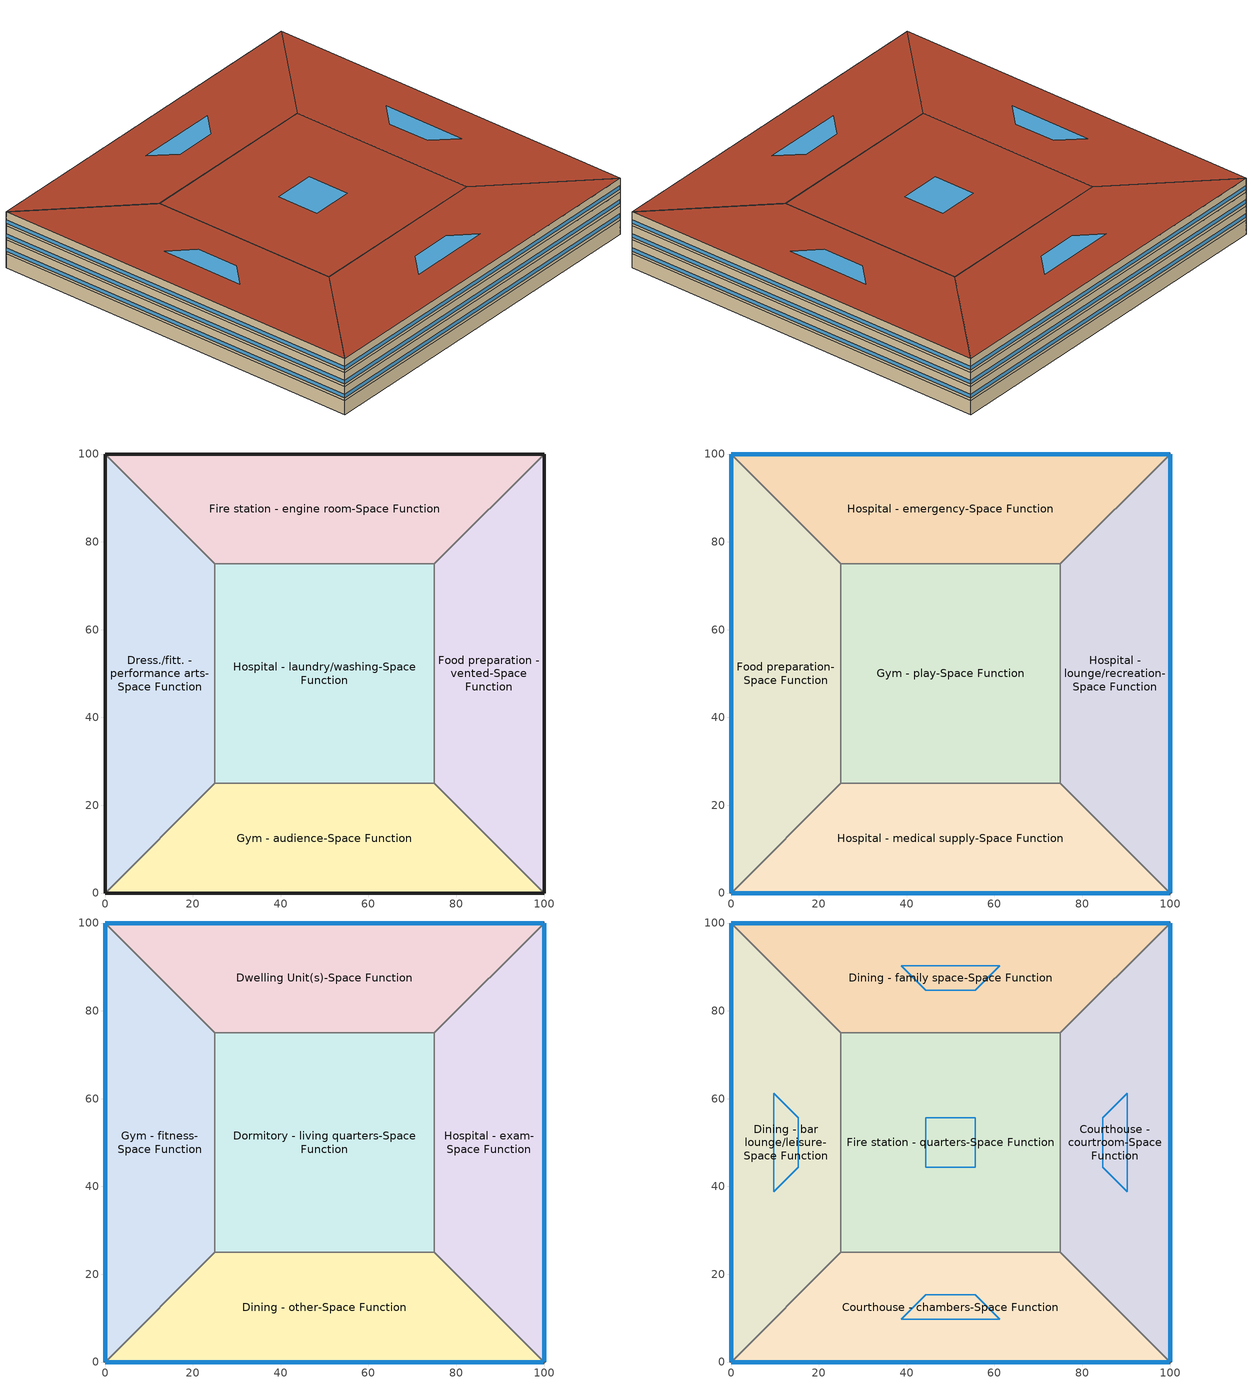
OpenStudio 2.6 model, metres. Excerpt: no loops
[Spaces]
Dress./fitt. - performance arts-Space Function
 floor ground: 0,0 0,100 25,75 25,25 z0
 wall ground: 0,100 0,0 z0:3.8
 wall to Fire station - engine room-Space Function: 25,75 0,100 z0:3.8
 wall to Hospital - laundry/washing-Space Function: 25,25 25,75 z0:3.8
 wall to Gym - audience-Space Function: 0,0 25,25 z0:3.8
Fire station - engine room-Space Function
 floor ground: 0,100 100,100 75,75 25,75 z0
 wall ground: 100,100 0,100 z0:3.8
 wall to Food preparation - vented-Space Function: 75,75 100,100 z0:3.8
 wall to Hospital - laundry/washing-Space Function: 25,75 75,75 z0:3.8
Food preparation - vented-Space Function
 floor ground: 100,100 100,0 75,25 75,75 z0
 wall ground: 100,0 100,100 z0:3.8
 wall to Gym - audience-Space Function: 75,25 100,0 z0:3.8
 wall to Hospital - laundry/washing-Space Function: 75,75 75,25 z0:3.8
Gym - audience-Space Function
 floor ground: 100,0 0,0 25,25 75,25 z0
 wall ground: 0,0 100,0 z0:3.8
 wall to Hospital - laundry/washing-Space Function: 75,25 25,25 z0:3.8
Hospital - laundry/washing-Space Function
 floor ground: 25,25 25,75 75,75 75,25 z0
Food preparation-Space Function
 floor to Dress./fitt. - performance arts-Space Function: 0,0 0,100 25,75 25,25 z3.8
 wall outside: 0,100 0,0 z3.8:7.6
 wall to Hospital - emergency-Space Function: 25,75 0,100 z3.8:7.6
 wall to Gym - play-Space Function: 25,25 25,75 z3.8:7.6
 wall to Hospital - medical supply-Space Function: 0,0 25,25 z3.8:7.6
 window: 0,99.97 0,0.03 z4.56:5.51
Hospital - emergency-Space Function
 floor to Fire station - engine room-Space Function: 0,100 100,100 75,75 25,75 z3.8
 wall outside: 100,100 0,100 z3.8:7.6
 wall to Hospital - lounge/recreation-Space Function: 75,75 100,100 z3.8:7.6
 wall to Gym - play-Space Function: 25,75 75,75 z3.8:7.6
 window: 99.97,100 0.03,100 z4.56:5.51
Hospital - lounge/recreation-Space Function
 floor to Food preparation - vented-Space Function: 100,100 100,0 75,25 75,75 z3.8
 wall outside: 100,0 100,100 z3.8:7.6
 wall to Hospital - medical supply-Space Function: 75,25 100,0 z3.8:7.6
 wall to Gym - play-Space Function: 75,75 75,25 z3.8:7.6
 window: 100,0.03 100,99.97 z4.56:5.51
Hospital - medical supply-Space Function
 floor to Gym - audience-Space Function: 100,0 0,0 25,25 75,25 z3.8
 wall outside: 0,0 100,0 z3.8:7.6
 wall to Gym - play-Space Function: 75,25 25,25 z3.8:7.6
 window: 0.03,0 99.97,0 z4.56:5.51
Gym - play-Space Function
 floor to Hospital - laundry/washing-Space Function: 25,25 25,75 75,75 75,25 z3.8
Gym - fitness-Space Function
 floor to Food preparation-Space Function: 0,0 0,100 25,75 25,25 z7.6
 wall outside: 0,100 0,0 z7.6:11.4
 wall to Dwelling Unit(s)-Space Function: 25,75 0,100 z7.6:11.4
 wall to Dormitory - living quarters-Space Function: 25,25 25,75 z7.6:11.4
 wall to Dining - other-Space Function: 0,0 25,25 z7.6:11.4
 window: 0,99.97 0,0.03 z8.36:9.31
Dwelling Unit(s)-Space Function
 floor to Hospital - emergency-Space Function: 0,100 100,100 75,75 25,75 z7.6
 wall outside: 100,100 0,100 z7.6:11.4
 wall to Hospital - exam-Space Function: 75,75 100,100 z7.6:11.4
 wall to Dormitory - living quarters-Space Function: 25,75 75,75 z7.6:11.4
 window: 99.97,100 0.03,100 z8.36:9.31
Hospital - exam-Space Function
 floor to Hospital - lounge/recreation-Space Function: 100,100 100,0 75,25 75,75 z7.6
 wall outside: 100,0 100,100 z7.6:11.4
 wall to Dining - other-Space Function: 75,25 100,0 z7.6:11.4
 wall to Dormitory - living quarters-Space Function: 75,75 75,25 z7.6:11.4
 window: 100,0.03 100,99.97 z8.36:9.31
Dining - other-Space Function
 floor to Hospital - medical supply-Space Function: 100,0 0,0 25,25 75,25 z7.6
 wall outside: 0,0 100,0 z7.6:11.4
 wall to Dormitory - living quarters-Space Function: 75,25 25,25 z7.6:11.4
 window: 0.03,0 99.97,0 z8.36:9.31
Dormitory - living quarters-Space Function
 floor to Gym - play-Space Function: 25,25 25,75 75,75 75,25 z7.6
Dining - bar lounge/leisure-Space Function
 floor to Gym - fitness-Space Function: 0,0 0,100 25,75 25,25 z11.4
 wall outside: 0,100 0,0 z11.4:15.2
 wall to Dining - family space-Space Function: 25,75 0,100 z11.4:15.2
 wall to Fire station - quarters-Space Function: 25,25 25,75 z11.4:15.2
 wall to Courthouse - chambers-Space Function: 0,0 25,25 z11.4:15.2
 window: 0,99.97 0,0.03 z12.16:13.11
 roof outside: 25,25 25,75 0,100 0,0 z15.2
 skylight: 15.3,44.41 15.3,55.59 9.7,61.18 9.7,38.82 z15.2
Dining - family space-Space Function
 floor to Dwelling Unit(s)-Space Function: 0,100 100,100 75,75 25,75 z11.4
 wall outside: 100,100 0,100 z11.4:15.2
 wall to Courthouse - courtroom-Space Function: 75,75 100,100 z11.4:15.2
 wall to Fire station - quarters-Space Function: 25,75 75,75 z11.4:15.2
 window: 99.97,100 0.03,100 z12.16:13.11
 roof outside: 25,75 75,75 100,100 0,100 z15.2
 skylight: 44.41,84.7 55.59,84.7 61.18,90.3 38.82,90.3 z15.2
Courthouse - courtroom-Space Function
 floor to Hospital - exam-Space Function: 100,100 100,0 75,25 75,75 z11.4
 wall outside: 100,0 100,100 z11.4:15.2
 wall to Courthouse - chambers-Space Function: 75,25 100,0 z11.4:15.2
 wall to Fire station - quarters-Space Function: 75,75 75,25 z11.4:15.2
 window: 100,0.03 100,99.97 z12.16:13.11
 roof outside: 75,75 75,25 100,0 100,100 z15.2
 skylight: 84.7,55.59 84.7,44.41 90.3,38.82 90.3,61.18 z15.2
Courthouse - chambers-Space Function
 floor to Dining - other-Space Function: 100,0 0,0 25,25 75,25 z11.4
 wall outside: 0,0 100,0 z11.4:15.2
 wall to Fire station - quarters-Space Function: 75,25 25,25 z11.4:15.2
 window: 0.03,0 99.97,0 z12.16:13.11
 roof outside: 75,25 25,25 0,0 100,0 z15.2
 skylight: 55.59,15.3 44.41,15.3 38.82,9.7 61.18,9.7 z15.2
Fire station - quarters-Space Function
 floor to Dormitory - living quarters-Space Function: 25,25 25,75 75,75 75,25 z11.4
 roof outside: 75,25 75,75 25,75 25,25 z15.2
 skylight: 55.59,44.41 55.59,55.59 44.41,55.59 44.41,44.41 z15.2
[Schedule:Ruleset]
Name | Default Day Schedule
NECB-A-Occupancy | NECB-A-Occupancy Default
NECB-A-Lighting | NECB-A-Lighting Default
NECB-A-Electric-Equipment | NECB-A-Electric-Equipment Default
NECB-G-Lighting | NECB-G-Lighting Default
NECB-G-Electric-Equipment | NECB-G-Electric-Equipment Default
[Schedule:Day]
Clothing Schedule Summer Clothes: 24, 0, 0.5
NECB-A-Occupancy Default; NECB-A-Occupancy Default|Wkdy Day: 7, 0, 0, 8, 0, 0.1, 9, 0, 0.7, 12, 0, 0.9, 14, 0, 0.5, 17, 0, 0.9, 18, 0, 0.7, 19, 0, 0.3, 23, 0, 0.1, 24, 0, 0
NECB-A-Occupancy Sat Day; NECB-A-Occupancy Sun|Hol Day: 24, 0, 0
NECB-A-Lighting Default; NECB-A-Lighting Default|Wkdy Day: 7, 0, 0.05, 8, 0, 0.3, 9, 0, 0.8, 17, 0, 0.9, 18, 0, 0.8, 19, 0, 0.5, 21, 0, 0.3, 23, 0, 0.1, 24, 0, 0.05
NECB-A-Lighting Sat Day; NECB-A-Lighting Sun|Hol Day: 24, 0, 0.05
NECB-A-Electric-Equipment Default; NECB-A-Electric-Equipment Default|Wkdy Day: 7, 0, 0.2, 8, 0, 0.3, 9, 0, 0.8, 18, 0, 0.9, 19, 0, 0.5, 21, 0, 0.3, 24, 0, 0.2
NECB-A-Electric-Equipment Sat Day; NECB-A-Electric-Equipment Sun|Hol Day: 24, 0, 0.2
NECB-A-Thermostat Setpoint-Heating Default|Wkdy Day: 6, 0, 18, 7, 0, 20, 21, 0, 22, 24, 0, 18
NECB-A-Thermostat Setpoint-Heating Sat Day; NECB-A-Thermostat Setpoint-Heating Sun|Hol Day: 24, 0, 18
NECB-A-Thermostat Setpoint-Cooling Default|Wkdy Day: 6, 0, 35, 21, 0, 24, 24, 0, 35
NECB-A-Thermostat Setpoint-Cooling Sat Day; NECB-A-Thermostat Setpoint-Cooling Sun|Hol Day: 24, 0, 35
NECB-B-Occupancy Default|Wkdy Day: 1, 0, 0.3, 2, 0, 0.1, 9, 0, 0, 10, 0, 0.1, 11, 0, 0.2, 12, 0, 0.5, 13, 0, 0.9, 14, 0, 0.8, 15, 0, 0.5, 17, 0, 0.2, 18, 0, 0.3, 19, 0, 0.6, 22, 0, 0.9, 23, 0, 0.6, 24, 0, 0.4
NECB-B-Occupancy Sat Day: 1, 0, 0.5, 2, 0, 0.3, 9, 0, 0, 10, 0, 0.1, 11, 0, 0.2, 12, 0, 0.5, 13, 0, 0.9, 14, 0, 0.8, 15, 0, 0.5, 17, 0, 0.2, 18, 0, 0.3, 19, 0, 0.6, 22, 0, 0.9, 24, 0, 0.6
NECB-B-Occupancy Sun|Hol Day: 1, 0, 0.1, 2, 0, 0.3, 10, 0, 0, 11, 0, 0.1, 12, 0, 0.4, 14, 0, 0.5, 15, 0, 0.4, 18, 0, 0.2, 19, 0, 0.5, 21, 0, 0.7, 22, 0, 0.5, 23, 0, 0.3, 24, 0, 0.1
NECB-B-Lighting Default|Wkdy Day; NECB-B-Lighting Sat Day; NECB-B-Electric-Equipment Default|Wkdy Day; NECB-B-Electric-Equipment Sat Day: 1, 0, 0.9, 2, 0, 0.5, 9, 0, 0.1, 10, 0, 0.5, 11, 0, 0.7, 24, 0, 0.9
NECB-B-Lighting Sun|Hol Day; NECB-B-Electric-Equipment Sun|Hol Day: 2, 0, 0.5, 10, 0, 0.1, 11, 0, 0.5, 23, 0, 0.9, 24, 0, 0.5
NECB-B-Thermostat Setpoint-Heating Default|Wkdy Day; NECB-B-Thermostat Setpoint-Heating Sat Day: 2, 0, 22, 8, 0, 18, 9, 0, 20, 24, 0, 22
NECB-B-Thermostat Setpoint-Heating Sun|Hol Day: 1, 0, 18, 2, 0, 22, 9, 0, 18, 10, 0, 20, 23, 0, 22, 24, 0, 18
NECB-B-Thermostat Setpoint-Cooling Default|Wkdy Day; NECB-B-Thermostat Setpoint-Cooling Sat Day: 1, 0, 24, 8, 0, 35, 24, 0, 24
NECB-B-Thermostat Setpoint-Cooling Sun|Hol Day: 9, 0, 35, 23, 0, 24, 24, 0, 35
NECB-G-Occupancy Default|Wkdy Day: 7, 0, 0.9, 8, 0, 0.7, 9, 0, 0.4, 17, 0, 0.3, 18, 0, 0.5, 24, 0, 0.9
NECB-G-Occupancy Sat Day; NECB-G-Occupancy Sun|Hol Day: 7, 0, 0.9, 8, 0, 0.7, 17, 0, 0.5, 18, 0, 0.7, 24, 0, 0.9
NECB-G-Lighting Default; NECB-G-Lighting Default|Wkdy Day; NECB-G-Lighting Sat Day; NECB-G-Lighting Sun|Hol Day: 1, 0, 0.3, 6, 0, 0, 7, 0, 0.2, 9, 0, 0.5, 19, 0, 0, 22, 0, 0.9, 23, 0, 0.8, 24, 0, 0.6
NECB-G-Electric-Equipment Default; NECB-G-Electric-Equipment Default|Wkdy Day; NECB-G-Electric-Equipment Sat Day; NECB-G-Electric-Equipment Sun|Hol Day: 1, 0, 0.3, 7, 0, 0.2, 9, 0, 0.8, 16, 0, 0.4, 17, 0, 0.5, 18, 0, 0.2, 20, 0, 0.9, 21, 0, 0.7, 24, 0, 0.5
NECB-G-Thermostat Setpoint-Heating Default|Wkdy Day; NECB-G-Thermostat Setpoint-Heating Sat Day; NECB-G-Thermostat Setpoint-Heating Sun|Hol Day; NECB-H-Thermostat Setpoint-Heating Default|Wkdy Day; NECB-H-Thermostat Setpoint-Heating Sat Day; NECB-H-Thermostat Setpoint-Heating Sun|Hol Day: 1, 0, 22, 7, 0, 18, 8, 0, 20, 24, 0, 22
NECB-G-Thermostat Setpoint-Cooling Default|Wkdy Day; NECB-G-Thermostat Setpoint-Cooling Sat Day; NECB-G-Thermostat Setpoint-Cooling Sun|Hol Day; NECB-H-Thermostat Setpoint-Cooling Default|Wkdy Day; NECB-H-Thermostat Setpoint-Cooling Sat Day; NECB-H-Thermostat Setpoint-Cooling Sun|Hol Day: 24, 0, 24
NECB-C-Occupancy Default|Wkdy Day: 8, 0, 0, 9, 0, 0.1, 10, 0, 0.2, 12, 0, 0.5, 16, 0, 0.7, 17, 0, 0.8, 18, 0, 0.7, 19, 0, 0.5, 21, 0, 0.3, 24, 0, 0
NECB-C-Occupancy Sat Day: 8, 0, 0, 9, 0, 0.1, 10, 0, 0.2, 11, 0, 0.5, 12, 0, 0.6, 13, 0, 0.8, 16, 0, 0.9, 17, 0, 0.8, 18, 0, 0.7, 19, 0, 0.5, 21, 0, 0.2, 24, 0, 0
NECB-C-Occupancy Sun|Hol Day: 10, 0, 0, 11, 0, 0.1, 13, 0, 0.2, 18, 0, 0.4, 19, 0, 0.2, 24, 0, 0
NECB-C-Lighting Default|Wkdy Day; NECB-C-Lighting Sat Day; NECB-C-Electric-Equipment Default|Wkdy Day; NECB-C-Electric-Equipment Sat Day: 8, 0, 0.05, 9, 0, 0.5, 19, 0, 0.9, 20, 0, 0.6, 21, 0, 0.5, 24, 0, 0.05
NECB-C-Lighting Sun|Hol Day; NECB-C-Electric-Equipment Sun|Hol Day: 10, 0, 0.05, 11, 0, 0.5, 18, 0, 0.9, 19, 0, 0.6, 24, 0, 0.05
NECB-C-Thermostat Setpoint-Heating Default|Wkdy Day; NECB-C-Thermostat Setpoint-Heating Sat Day: 7, 0, 18, 8, 0, 20, 21, 0, 22, 24, 0, 18
NECB-C-Thermostat Setpoint-Heating Sun|Hol Day: 9, 0, 18, 10, 0, 20, 19, 0, 22, 24, 0, 18
NECB-C-Thermostat Setpoint-Cooling Default|Wkdy Day; NECB-C-Thermostat Setpoint-Cooling Sat Day: 7, 0, 35, 21, 0, 24, 24, 0, 35
NECB-C-Thermostat Setpoint-Cooling Sun|Hol Day: 9, 0, 35, 19, 0, 24, 24, 0, 35
NECB-H-Occupancy Default|Wkdy Day; NECB-H-Occupancy Sat Day; NECB-H-Occupancy Sun|Hol Day; NECB-H-Lighting Default|Wkdy Day; NECB-H-Lighting Sat Day; NECB-H-Lighting Sun|Hol Day; NECB-H-Electric-Equipment Default|Wkdy Day; NECB-H-Electric-Equipment Sat Day; NECB-H-Electric-Equipment Sun|Hol Day: 24, 0, 0.9
[Schedule:Rule] Date Specification Type=DateRange; Start Month=1; Start Day=1; End Month=12; End Day=31
Name | Schedule Ruleset | Rule Order | Day Schedule | Apply Monday | Apply Tuesday | Apply Wednesday | Apply Thursday | Apply Friday | Apply Saturday | Apply Sunday
Schedule Rule 2 | NECB-A-Occupancy | 2 | NECB-A-Occupancy Default|Wkdy Day | Yes | Yes | Yes | Yes | Yes
Schedule Rule 3 | NECB-A-Occupancy | 1 | NECB-A-Occupancy Sat Day |  |  |  |  |  | Yes
Schedule Rule 4 | NECB-A-Occupancy | 0 | NECB-A-Occupancy Sun|Hol Day |  |  |  |  |  |  | Yes
Schedule Rule 5 | NECB-A-Lighting | 2 | NECB-A-Lighting Default|Wkdy Day | Yes | Yes | Yes | Yes | Yes
Schedule Rule 6 | NECB-A-Lighting | 1 | NECB-A-Lighting Sat Day |  |  |  |  |  | Yes
Schedule Rule 7 | NECB-A-Lighting | 0 | NECB-A-Lighting Sun|Hol Day |  |  |  |  |  |  | Yes
Schedule Rule 8 | NECB-A-Electric-Equipment | 2 | NECB-A-Electric-Equipment Default|Wkdy Day | Yes | Yes | Yes | Yes | Yes
Schedule Rule 9 | NECB-A-Electric-Equipment | 1 | NECB-A-Electric-Equipment Sat Day |  |  |  |  |  | Yes
Schedule Rule 10 | NECB-A-Electric-Equipment | 0 | NECB-A-Electric-Equipment Sun|Hol Day |  |  |  |  |  |  | Yes
Schedule Rule 35 | NECB-G-Lighting | 2 | NECB-G-Lighting Default|Wkdy Day | Yes | Yes | Yes | Yes | Yes
Schedule Rule 36 | NECB-G-Lighting | 1 | NECB-G-Lighting Sat Day |  |  |  |  |  | Yes
Schedule Rule 37 | NECB-G-Lighting | 0 | NECB-G-Lighting Sun|Hol Day |  |  |  |  |  |  | Yes
Schedule Rule 38 | NECB-G-Electric-Equipment | 2 | NECB-G-Electric-Equipment Default|Wkdy Day | Yes | Yes | Yes | Yes | Yes
Schedule Rule 39 | NECB-G-Electric-Equipment | 1 | NECB-G-Electric-Equipment Sat Day |  |  |  |  |  | Yes
Schedule Rule 40 | NECB-G-Electric-Equipment | 0 | NECB-G-Electric-Equipment Sun|Hol Day |  |  |  |  |  |  | Yes
